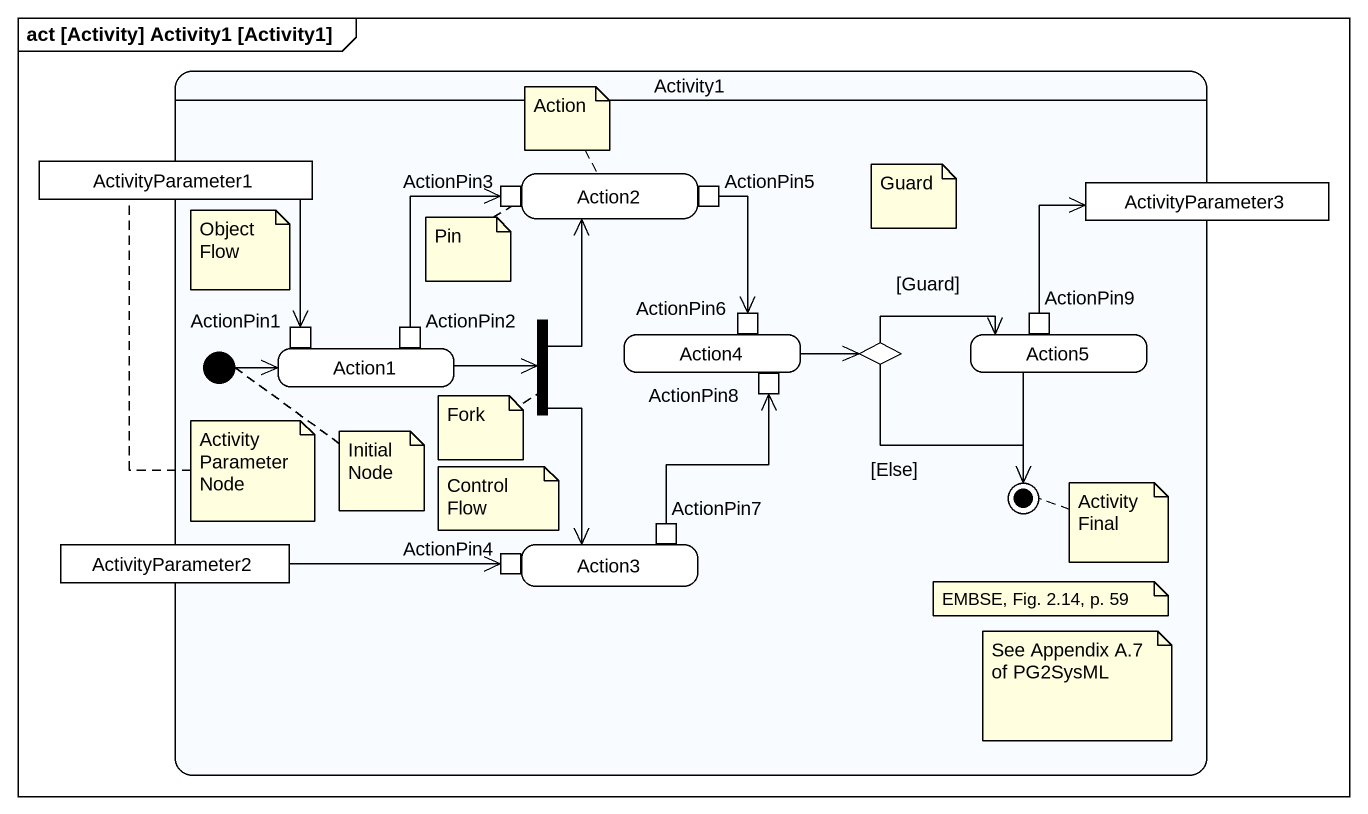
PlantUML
@startuml
mainframe act [Activity] Activity1 [Activity1]
hide empty description
state Activity1 {
  state ActivityParameter1 <<object>> #FFFFFF
  state Action2 #FFFFFF {
    state ActionPin3 <<inputPin>> #FFFFFF
    state ActionPin5 <<outputPin>> #FFFFFF
  }
  state ActivityParameter3 <<object>> #FFFFFF
  state fork1 <<fork>>
  state Action4 #FFFFFF {
    state ActionPin6 <<inputPin>> #FFFFFF
    state ActionPin8 <<inputPin>> #FFFFFF
  }
  state Action5 #FFFFFF {
    state ActionPin9 <<outputPin>> #FFFFFF
  }
  state initial1 <<start>>
  state Action1 #FFFFFF {
    state ActionPin1 <<inputPin>> #FFFFFF
    state ActionPin2 <<outputPin>> #FFFFFF
  }
  state choice1 <<choice>> #FFFFFF
  state final1 <<end>>
  state ActivityParameter2 <<object>> #FFFFFF
  state Action3 #FFFFFF {
    state ActionPin4 <<inputPin>> #FFFFFF
    state ActionPin7 <<outputPin>> #FFFFFF
  }
}
ActivityParameter1 --> ActionPin1
ActionPin5 --> ActionPin6
ActionPin2 -up-> ActionPin3
fork1 -up-> Action2
fork1 --> Action3
Action4 -right-> choice1
Action5 --> final1
ActionPin9 -up-> ActivityParameter3
initial1 -right-> Action1
Action1 -right-> fork1
choice1 -right-> Action5 : [Guard]
choice1 --> final1 : [Else]
ActivityParameter2 -right-> ActionPin4
ActionPin7 -up-> ActionPin8
note top of Action2 : Action
note as N2
  Guard
end note
note as N3
  Object Flow
end note
note bottom of ActionPin3 : Pin
note bottom of fork1 : Fork
note bottom of ActivityParameter1 : Activity Parameter Node
note bottom of initial1 : Initial Node
note as N8
  Control Flow
end note
note right of final1 : Activity Final
note as N10
  EMBSE, Fig. 2.14, p. 59
end note
note as N11
  See Appendix A.7 of PG2SysML
end note
@enduml
